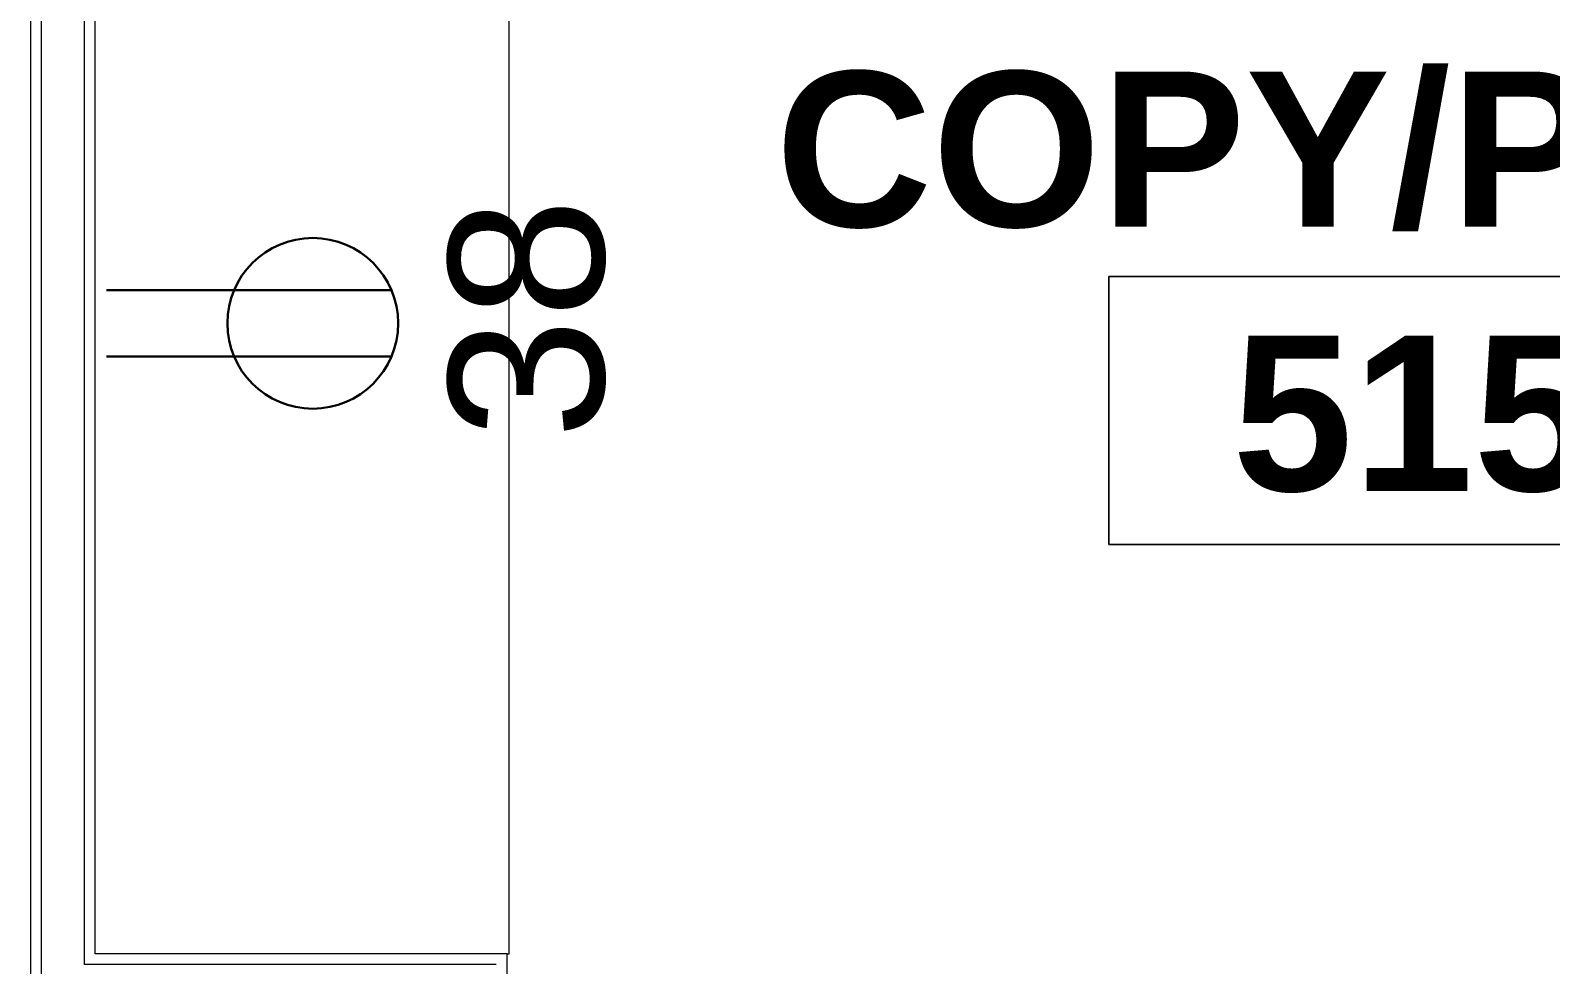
# Model space of a CAD drawing. Header units: inches. Extents: x 0 to 1865, y 0 to 1094.
# Drawn here: x 736.6 to 824.7, y 654.2 to 708.3 of the extents above; entities that cross this region are included whole.
import ezdxf

# ---------------------------------------------------------------- set-up
doc = ezdxf.new("R2010")
doc.units = ezdxf.units.IN
doc.header["$MEASUREMENT"] = 0
for name, color, linetype, lineweight in [('A-ANNO-NOTE', 131, 'Continuous', 9), ('A-AREA-IDEN', 2, 'Continuous', 9), ('A-WALL', 113, 'Continuous', 13), ('A-WALL-PATT', 111, 'Continuous', 13), ('I-WALL', 2, 'Continuous', 13), ('Q-CASE', 31, 'Continuous', 9)]:
    doc.layers.add(name, color=color, linetype=linetype, lineweight=lineweight)
doc.styles.add('Swis721 Lt BT', font='swissl.ttf', dxfattribs={"height": 9})
doc.styles.add('Swis721 Lt BT_B', font='', dxfattribs={"height": 9})
doc.styles.get('Swis721 Lt BT_B').set_extended_font_data('Swis721 Lt BT', bold=True)
pattern_1 = [(0, (0, 0), (30.72, 7.68), [1.267, -21.773, 1.267, -21.773, -122.88]), (0, (0, 0), (30.72, 7.68), [-46.08, 1.267, -44.813, 1.267, -21.773, -53.76]), (0, (0, 0), (30.72, 7.68), [-115.2, 1.267, -14.093, 1.267, -37.133]), (120, (11.52, 3.84), (-22.011075, 22.7643), [1.267, -21.773, 1.267, -21.773, -122.88]), (120, (11.52, 3.84), (-22.011075, 22.7643), [-46.08, 1.267, -44.813, 1.267, -21.773, -53.76]), (120, (11.52, 3.84), (-22.011075, 22.7643), [-115.2, 1.267, -14.093, 1.267, -37.133]), (240, (15.36, 19.2), (-8.708925, -30.4443), [1.267, -21.773, 1.267, -21.773, -122.88]), (240, (15.36, 19.2), (-8.708925, -30.4443), [-46.08, 1.267, -44.813, 1.267, -21.773, -53.76]), (240, (15.36, 19.2), (-8.708925, -30.4443), [-115.2, 1.267, -14.093, 1.267, -37.133])]

# ---------------------------------------------------------------- blocks, each defined once
blk = doc.blocks.new('C-L SHAPE COUNTER TOP - C-L SHAPE COUNTER TOP-8093358-Level 05 POWER _ SIGNAL')
at = {"layer": 'Q-CASE'}
for p, q in [((24, -92.375), (24, -24)), ((23.875, -92.375), (24, -92.375))]:
    blk.add_line(p, q, dxfattribs=at)
blk = doc.blocks.new('Room Tag - Room Name and Number-3379422-Level 05 POWER _ SIGNAL')
at = {"layer": 'A-AREA-IDEN'}
for p, q in [((-0.18806, -0.16357), (-0.18806, -0.00182)), ((-0.18806, -0.00182), (0.18694, -0.00182)), ((0.18694, -0.00182), (-0.18806, -0.00182)), ((-0.18806, -0.00182), (-0.18806, -0.16357)), ((0.18694, -0.00182), (0.18694, -0.16357)), ((0.18694, -0.16357), (0.18694, -0.00182)), ((0.18694, -0.16357), (-0.18806, -0.16357)), ((-0.18806, -0.16357), (0.18694, -0.16357))]:
    blk.add_line(p, q, dxfattribs=at)

msp = doc.modelspace()

# ---------------------------------------------------------------- hatches: boundary and pattern name
at = {"layer": 'A-WALL-PATT', "lineweight": 9}
h = msp.add_hatch(dxfattribs=at)
h.set_pattern_fill('FP_1', color=256, style=0, pattern_type=2)
h.set_pattern_definition(pattern_1)
h.paths.add_polyline_path([(736.609, 475.125), (737.234, 475.125), (737.234, 508.75), (736.609, 508.75), (736.609, 508.25), (736.734, 508.25), (736.734, 476.797), (736.609, 476.797)], flags=0)
h.paths.add_polyline_path([(736.609, 511.25), (737.234, 511.25), (737.212, 748), (736.609, 748), (736.609, 511.875)], flags=0)
h.paths.add_polyline_path([(737.199, 748.5), (737.234, 748.5), (737.234, 750.301), (736.609, 750.301), (736.609, 748.5)], flags=0)
h = msp.add_hatch(dxfattribs=at)
h.set_pattern_fill('FP_1', color=256, style=0, pattern_type=2)
h.set_pattern_definition(pattern_1)
h.paths.add_polyline_path([(739.734, 475.125), (740.359, 475.125), (740.359, 651.676), (739.734, 651.676), (739.734, 475.75), (737.234, 475.75), (737.246, 475.125), (739.732, 475.125)], flags=0)
h.paths.add_polyline_path([(739.734, 654.176), (740.359, 654.176), (740.359, 747.176), (739.734, 747.172), (739.734, 654.801)], flags=0)

# ---------------------------------------------------------------- linework, layer by layer
at = {"layer": 'A-ANNO-NOTE', "lineweight": 30}
for p, q in [((741.013, 693.276), (757.539, 693.276)), ((741.013, 693.276), (757.539, 693.276)), ((741.013, 689.443), (757.539, 689.443))]:
    msp.add_line(p, q, dxfattribs=at)
msp.add_circle((752.975, 691.36), 4.95, dxfattribs=at)
at = {"layer": 'A-WALL'}
for p, q in [((737.234, 750.301), (737.234, 511.25)), ((739.734, 747.801), (739.734, 654.176)), ((763.609, 654.176), (739.734, 654.176))]:
    msp.add_line(p, q, dxfattribs=at)
at = {"layer": 'I-WALL'}
for p, q in [((736.609, 748), (736.609, 511.875)), ((740.359, 654.801), (740.359, 747.176)), ((764.234, 654.801), (740.359, 654.801)), ((764.234, 651.051), (764.234, 654.801))]:
    msp.add_line(p, q, dxfattribs=at)

# ---------------------------------------------------------------- block references
at = {"layer": 'A-AREA-IDEN', "xscale": 95.99999999999994, "yscale": 95.99999999999994, "zscale": 95.99999999999994}
msp.add_blockref('Room Tag - Room Name and Number-3379422-Level 05 POWER _ SIGNAL', (817.166, 694.246), dxfattribs=at)
at = {"layer": 'Q-CASE'}
msp.add_blockref('C-L SHAPE COUNTER TOP - C-L SHAPE COUNTER TOP-8093358-Level 05 POWER _ SIGNAL', (740.359, 747.176), dxfattribs=at)

# ---------------------------------------------------------------- texts
at = {"layer": 'A-ANNO-NOTE', "insert": (760.848, 684.655), "char_height": 9, "width": 16.362, "attachment_point": 1, "rotation": 90, "style": 'Swis721 Lt BT'}
msp.add_mtext('38', dxfattribs=at)
at = {"layer": 'A-AREA-IDEN', "char_height": 9, "attachment_point": 1, "style": 'Swis721 Lt BT_B'}
for s, insert, width in [('COPY/PRINT', (779.797, 705.962), 90.294), ('515', (806.27, 690.644), 25.452)]:
    msp.add_mtext(s, dxfattribs=dict(at, insert=insert, width=width))

doc.saveas('drawing.dxf')
